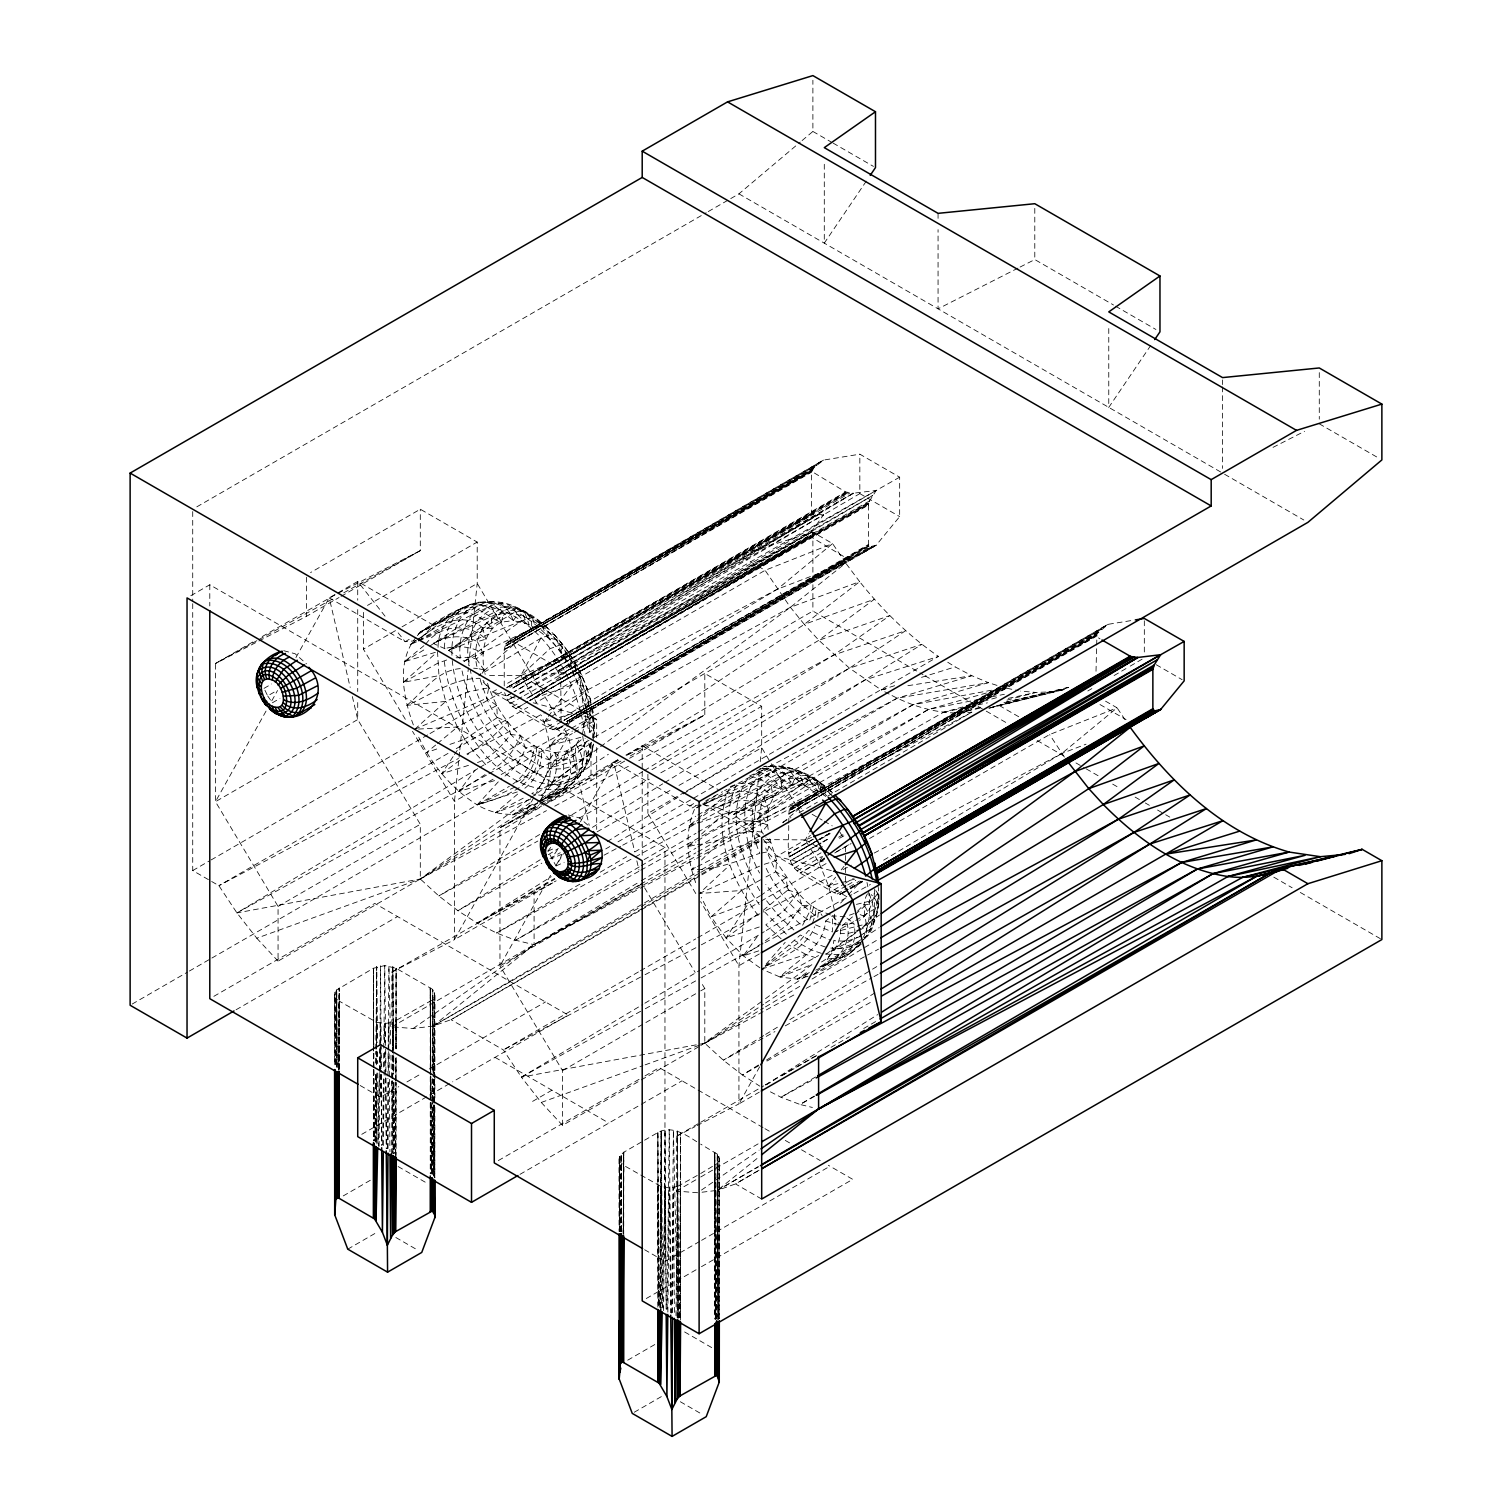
<?xml version="1.0" encoding="UTF-8"?>
<svg xmlns="http://www.w3.org/2000/svg" width="1512" height="1512" viewBox="0 0 1512 1512"><rect width="100%" height="100%" fill="white"/><g stroke="black" fill="none" stroke-linecap="round" stroke-linejoin="round"><path stroke-width="0.75" stroke-dasharray="5 3.75" d="M539.671 807.521L420.298 879.001L278.057 961.122L278.057 906.406L215.479 801.681L215.479 663.503L254.073 641.239M639.236 911.018L451.03 1019.674L432.98 1026.1L413.135 1028.5L391.854 1026.837L391.854 972.103L554.961 879.171M392.629 1153.24L392.723 1080.778M392.723 1078.434L392.742 1055.055M392.742 1052.711L392.799 1022.32L430.258 1001.133C436.193 998.714 436.193 990.436 430.258 987.997L396.125 968.285L384.747 965.563L373.37 968.285L336.666 989.925L334.511 994.575L334.587 1064.864M432.659 1174.522L432.753 1102.947M432.753 1100.604L432.734 1078.717M432.772 1069.948L432.81 989.925L433.169 1076.884M434.87 1107.37L434.794 1177.867L434.587 1105.045M434.87 1097.977L434.889 1081.515M434.889 1079.171L434.983 994.575M698.695 1046.776L562.54 1125.363L562.54 1070.647L499.962 965.941L499.962 827.744L538.555 805.48M697.618 1192.741L676.337 1191.078L676.337 1136.344L698.695 1123.435M677.111 1317.481L677.282 1186.58L698.676 1174.673M717.16 1320.071L717.312 1154.166L700.699 1144.13M719.315 1318.615L719.466 1158.816L717.312 1154.166L716.461 1318.766M334.946 1064.826L335.059 992.174L335.173 1064.883M339.009 1069.929L339.217 987.997L338.669 1070.326M395.728 1154.261L395.936 1084.047M395.974 1074.692L396.012 1058.305M396.125 1020.846L396.05 1048.931L396.125 968.285L396.125 1049.196M434.152 1176.298L434.265 1105.518M434.265 1103.155L434.303 1079.549M434.303 1077.206L434.435 996.975L434.549 1076.865M619.429 1231.411L619.542 1156.415L623.719 1152.257L657.852 1132.545C672.065 1124.682 687.091 1135.531 698.676 1142.977M623.549 1233.357L623.719 1165.393L619.542 1161.216L619.542 1156.415L619.655 1231.486M623.492 1231.826L623.719 1152.257L623.19 1232.223M680.23 1316.177L680.608 1185.106M718.673 1319.296L719.466 1158.816M336.401 1065.185L336.666 999.224L334.511 994.575M338.915 1069.06L339.217 1001.133L336.666 999.224L337.006 1066.981M376.299 1142.675L376.526 1074.238M376.564 1064.807L376.394 1050.405M393.025 1045.888L392.799 1022.32L384.747 1023.567L376.696 1022.32L376.601 1048.288L376.696 1022.32L339.217 1001.133L338.688 1069.06M395.501 1155.754L395.747 1083.102M395.747 1080.759L395.823 1057.323M395.86 1047.967L396.125 968.285M432.243 1173.425L432.47 1102.796M432.489 1100.452L432.545 1079.266M432.583 1069.834L432.829 999.224L433.282 1077.13M433.698 1175.561L433.982 1105.026M433.982 1102.683L434.076 1079.171M434.095 1076.809L434.435 992.174M620.884 1231.789L621.148 1163.465L621.489 1231.241M623.398 1233.301L623.719 1165.393L661.179 1186.58L669.23 1187.827L677.282 1186.58L678.642 1318.502M660.782 1306.916L661.179 1186.58L659.893 1308.277M679.984 1317.651L680.608 1132.545L680.608 1320.259M716.782 1318.842L717.312 1163.465L718.918 1161.216L719.145 1318.634M718.276 1318.653L718.918 1156.415M729.238 788.697C709.978 832.394 732.488 882.762 759.931 917.746M832.11 795.822C798.638 760.649 749.328 781.042 761.859 832.11L766.055 837.289M868.531 890.908C870.61 906.349 870.496 922.981 863.428 937.213M878 886.013C885.408 930.05 851.086 958.684 814.269 974.068M336.231 1064.958L336.666 989.925L337.1 1067.718M338.82 1070.118L339.217 987.997L339.217 1070.685M375.732 1140.804L376.11 1072.632M376.167 1063.219L376.223 1051.464M376.242 1049.101L376.696 966.811L377.452 1042.335M395.388 1154.582L395.785 1081.855M395.407 1080.721L395.558 1057.304M431.865 1173.35L432.262 1102.758M432.262 1100.396L432.375 1079.001M432.432 1069.816L432.81 989.925M620.695 1231.543L621.148 1154.166L621.583 1231.959M623.322 1232.015L623.719 1152.257L623.719 1234.926M660.215 1307.408L661.179 1131.071L662.955 1308.05M679.436 1317.595L680.608 1132.545M375.845 1142.127L376.337 1074.011M379.134 1146.398L379.72 1073.728M379.739 1071.384L380.57 965.885L381.326 1071.951M388.036 1148.383L388.508 1079.927M388.584 1070.477L388.716 1051.596M388.735 1049.233L388.905 1023.265L389.075 1044.282M623.171 1233.301L623.719 1165.393M660.328 1308.731L661.179 1186.58M663.617 1310.639L665.072 1130.126L666.319 1309.26M672.519 1312.643L673.388 1187.506L674.428 1316.045M387.299 1148.704L387.922 1078.396M387.941 1076.053L388.149 1052.598M388.168 1050.254L388.905 965.885L390.72 1045.737M671.782 1312.945L673.388 1130.126L677.678 1317.992M374.919 1140.634L375.619 1072.518M375.713 1063.125L375.826 1051.369M375.864 1049.026L376.696 966.811L376.79 1042.392M375.43 1141.673L376.148 1073.822M376.431 1048.062L376.696 1022.32M383.386 1145.51L384.142 1077.508M384.161 1075.164L384.426 1051.709M384.539 1042.335L384.747 1023.567L384.974 1042.429M391.476 1153.769L392.213 1081.004M392.232 1078.661L392.459 1055.187M392.477 1052.843L392.799 1022.32L392.969 1052.768M659.402 1304.875L661.179 1131.071L661.405 1308.182M667.85 1312.114L669.23 1187.827L670.704 1312.775M675.996 1315.667L677.282 1186.58L678 1317.708M821.507 961.972C833.981 955.13 841.485 941.182 840.483 926.988M382.63 1144.962L383.443 1076.506M383.557 1067.056L383.746 1050.538M383.764 1048.175L384.747 965.563L385.976 1075.901M667.132 1309.203L669.23 1129.823L671.271 1312.907M377.811 1143.034L379.436 1072.575M379.493 1070.231L380.57 1023.246L381.005 1072.575M662.313 1307.275L665.072 1187.506L666.149 1309.638M487.525 683.292C495.955 710.054 513.815 735.097 539.028 748.308C540.559 785.011 507.314 796.125 477.206 804.856C450.841 788.319 430.542 763.277 417.747 735.078M417.293 635.72L420.109 632.186L456.983 610.451L470.667 604.252L478.775 602.23L485.465 601.984L492.08 603.912L513.362 620.563L526.724 623.832L534.095 627.48L547.873 637.61L560.65 651.37L571.442 667.718L579.89 675.769L589.189 705.65L590.266 715.176L589.283 732.47C584.369 714.023 580.929 694.745 579.89 675.769C567.208 649.385 546.796 622.963 517.501 614.571C486.127 604.932 469.703 643.016 477.471 668.455L484.01 669.91L485.182 674.371M413.343 724.909C403.345 697.599 396.05 662.029 415.876 637.478M695.671 882.63C687.11 859.137 684.293 832.167 694.707 808.807M536.571 747.098C536.476 761.594 529.502 776.242 517.822 784.955M768.172 829.464C766.074 814.949 769.041 798.26 781.231 788.829C796.011 780.702 813.361 787.223 825.968 796.597L824.55 786.297C808.429 771.517 785.541 764.014 763.787 766.414L779.02 765.998L793.819 769.4L798.695 773.293L804.8 785.938L810.054 781.496C806.898 771.328 794.367 767.794 785.786 773.577L717.822 807.692L703.061 804.724L689.642 805.953L613.721 762.124L546.683 800.793M812.53 923.057L815.062 915.573L794.688 898.222L775.845 871.781L776.582 860.422L769.551 838.139M759.761 890.662C740.294 857.89 723.624 810.432 749.366 776.639C761.708 776.525 769.287 787.922 781.231 788.829L781.855 779.323L776.128 773.709L769.551 769.854L762.558 768.02L770.44 766.168C780.57 767.775 788.206 775.826 792.042 784.955L795.123 777.697L790.663 771.933L785.182 767.945C730.598 767.567 741.428 841.522 759.591 873.048M899.659 477.187L876.204 490.455L869.608 500.85L868.379 505.102L868.379 544.528L870.005 546.72L876.204 545.208L899.659 516.613L899.659 477.187L859.837 454.186L823.567 460.083L814.817 465.072L810.224 470.497L507.56 642.279L505.745 643.961L504.233 649.65L504.233 689.075M539.765 804.044C552.749 794.764 574.333 790.36 576.904 771.706C577.905 762.539 573.691 753.883 576.11 744.679L580.324 737.572M541.183 803.023C560.215 791.003 597.316 775.165 584.161 746.418L576.11 744.679L566.679 751.029L554.847 752.636L549.139 759.534C548.932 772.708 543.262 786.41 531.827 793.649C562.937 802.834 590.115 772.859 593.384 743.98C590.795 773.747 563.088 787.96 539.614 801.322C556.851 775.939 551.88 742.468 541.485 715.403M459.591 752.239L454.45 801.473L454.45 939.651L391.854 972.103M459.818 749.895L468.399 667.85M468.644 665.507L477.206 583.462L477.206 542.071L420.298 509.223L310.565 572.575M759.251 771.139L738.933 965.714L738.933 1103.911L697.202 1125.533M760.215 761.764L761.689 747.703L761.689 706.312L704.8 673.464L704.8 714.855L629.616 758.268M817.803 917.236L818.578 909.978C794.102 897.618 785.919 869.305 766.981 851.974L765.752 847.967M507.56 642.279L823.567 460.083L814.004 467.662L811.471 472.254L811.547 512.322L813.38 514.137L823.567 514.817L859.837 493.611L859.837 454.186M1130.73 620.657L1108.069 624.324L1096.956 633.83L1095.954 673.615M788.716 823.171L789.113 810.715L792.042 806.52L1108.069 624.324L1099.3 629.332L1094.707 634.738L792.042 806.52M438.064 647.363C438.102 621.186 460.688 602.57 485.465 601.984M565.715 789.037L539.614 801.322L572.008 783.632L577.206 776.658L583.821 758.589L585.125 738.499M569.287 656.586L560.65 651.37L555.925 636.401L545.548 626.062L536.93 626.327L531.241 628.973L478.926 675.335L540.729 638.347L550.897 634.303L554.186 634.586L563.485 645.284L570.459 654.98L569.287 656.586C571.782 671.8 578.227 687.639 589.963 697.958L593.479 719.183L593.498 739.273L590.266 743.923L586.316 764.127L581.156 768.247L547.514 786.542L577.206 776.658M592.383 738.158L593.517 729.049L585.201 719.882L590.266 715.176L584.199 703.288L587.072 695.803M592.723 745.454L592.213 749.593L588.962 754.564L547.514 786.542M874.768 888.943C873.936 900.831 869.721 913.475 859.459 920.449M875.826 890.587L877.962 893.875C878.113 914.193 862.615 936.136 840.407 933.282M815.062 915.573L816.121 908.485M556.019 639.652L547.873 637.61L547.892 628.482C539.198 619.939 529.011 612.7 517.747 607.956C483.367 590.323 448.1 613.513 420.109 632.186L472.481 604.63C537.365 606.161 578.68 678.037 585.106 736.174M561.122 721.923L560.744 678.869L868.738 503.042L868.379 505.102L529.899 700.528L810.356 536.514L810.848 532.621L823.567 514.817L513.948 691.834L818.011 515.006L512.814 688.054L813.38 514.137M586.448 741.56C557.455 791.872 499.036 731.128 486.751 698.317L488.697 687.752L479.587 678.302C452.863 678.397 430.429 695.18 406.879 705.348L445.756 701.398L467.775 691.948L488.697 687.752M815.667 972.462L824.116 965.563L832.016 950.783L833.944 940.237M845.132 916.745L832.375 915.762L825.571 921.091C823.719 947.816 796.673 960.29 780.06 977.036L761.689 969.116C780.324 956.983 806.028 949.593 814.628 926.761M813.664 906.86L809.525 921.073C790.058 907.238 775.165 887.62 765.091 866.092M482.233 673.275L484.01 669.91C481.364 652.655 483.519 630.296 501.53 622.169L513.362 620.563L517.501 614.571L513.702 608.92L508.788 605.008C499.603 604.233 490.172 598.657 481.383 604.365L433.585 625.288L417.331 634.681M582.441 734.038L585.201 719.882M456.151 657.777L468.625 657.55L476.375 658.93L482.99 653.316C471.442 646.38 457.04 645.095 444.188 648.761C445.152 633.471 450.368 617.142 463.428 607.975C478.68 604.138 488.3 618.502 501.53 622.169L503.326 613.626M593.857 737.572L594.556 723.605L589.963 697.958M811.774 470.856L811.471 472.254L504.233 649.65L811.774 470.856L504.611 646.475L816.839 465.016L505.745 643.961L823.567 460.083M878.68 900.774L874.711 908.844L855.565 920.6M1096.276 635.097L1095.954 636.514L788.716 813.891L1096.276 635.097L789.113 810.715L1101.322 629.257L790.247 808.202L1108.069 624.324M487.582 601.965C547.004 612.492 584.048 676.355 590.228 732.394L593.46 728.104L594.556 723.605L593.479 719.183L590.266 715.176M591.268 742.241C586.826 768.682 554.337 775.826 534.057 762.294C500.491 743.186 477.962 707.522 470.289 670.137M763.258 910.3L787.809 890.077L786.013 877.678L775.845 871.781L766.981 851.974L770.251 842.467L767.453 839.009M537.743 801.53C548.762 796.767 560.12 789.604 562.785 776.998C565.053 768.247 561.519 759.137 566.679 751.029L575.297 755.981M877.962 893.875C880.532 909.373 873.085 925.552 865.034 938.196C870.61 922.925 857.739 906.557 868.682 892.023C874.238 907.408 878.623 923.416 866.603 937.157M477.471 762.558C491.324 757.663 501.814 745.832 510.64 734.454L520.317 735.588C515.46 749.574 505.197 761.386 492.969 769.476M520.317 735.588L525.571 747.892C521.035 760.347 512.587 771.498 501.304 778.567M696.805 807.88C717.085 798.317 742.316 782.536 764.07 797.996L773.18 797.278C764.278 787.185 750.273 781.25 736.835 784.029C716.669 825.231 737.062 873.898 761.916 908.41M540.729 638.347L520.808 675.656L504.554 685.03M266.036 711.094L215.479 801.681L357.72 719.561L357.72 700.831M271.782 700.812L277.528 690.511M295.917 657.569L329.238 597.864L357.72 581.477L433.585 625.288L464.297 606.671M533.774 797.618L454.45 939.651L556.038 880.986M534.927 795.558L568.266 735.871L562.275 725.855M550.519 875.353L499.962 965.941L642.203 883.802M556.265 865.053L562.01 854.752M580.4 821.829L613.721 762.124L617.784 759.78M763.428 839.576L776.847 856.302L805.31 839.897L808.712 833.773M759.629 1066.848L738.933 1103.911L759.251 1092.174M554.186 634.586C568.436 650.443 580.495 668.512 587.091 688.943L582.12 694.707L551.464 716.612M787.809 890.077L797.845 892.949L801.984 905.518L787.563 924.758L762.142 943.11M797.845 892.949L784.671 910.016L765.866 924.796L783.537 941.012M550.708 847.419L547.949 851.029L556.019 865.96L563.522 853.562M560.65 651.37L563.485 645.284L562.313 644.131L549.688 648.837L520.808 675.656L488.244 675.392M759.856 967.774L743.318 955.83L726.081 938.007L748.78 902.74L760.366 895.652M863.522 939.481L849.782 953.562L815.743 970.175M834.359 909.789L828.67 886.145L818.786 862.35L822.585 856.491M468.493 765.355L441.599 773.766L453.184 756.491M454.469 754.564L464.77 739.198L497.372 717.52L496.749 705.499L486.751 698.317L479.587 678.302M557.474 849.687L551.389 858.778L561.5 854.431M866.3 181.138L824.286 243.13L824.286 161.614M1150.783 345.379L1108.768 407.389L1108.768 325.874M758.74 950.859L743.318 955.83L759.232 933.925M550.67 719.995L544.188 721.904L546.928 718.219M548.308 716.386L571.668 685.144L582.328 677.168L579.89 675.769M877.981 893.044L874.768 897.353L840.634 927.196M494.594 780.608L458.816 791.57L475.146 770.099M854.771 879.058L828.67 886.145L835.626 877.149M841.201 869.948L843.98 866.357M697.826 823.038C718.087 817.312 739.444 804.252 760.857 813.664L767.491 825.136L761.859 832.11C738.952 828.368 719.107 843.28 696.748 844.698M497.372 717.52L507.56 721.848L492.553 736.76L467.454 754.734M766.093 964.089L785.182 942.354M580.702 737.346L549.877 745.548L565.412 728.312M566.981 726.592C572.916 716.083 585.465 711.169 590.776 700.755L586.543 686.958L579.493 685.465M498.28 781.855L477.206 804.856C495.615 815.781 519.92 818.918 537.781 805.197M840.615 903.061L846.871 896.314M848.44 894.631L860.952 881.156M857.55 911.169L863.995 904.422L871.555 904.611M793.819 769.4L788.13 767.529L782.025 767.831L703.061 804.724L706.066 801.681M503.08 603.156L496.957 603.42L490.852 605.84L418.578 640.483L433.585 625.288M765.072 966.092L800.396 934.983L816.839 944.112L826.289 947.306M797.58 770.723C809.941 777.584 822.868 783.197 832.885 793.176C779.833 741.693 733.414 792.534 759.818 853.335C737.194 860.725 716.064 870.61 691.362 869.589L694.726 866.376M701.473 859.969L723.341 839.122M760.612 879.833L741.466 890.511L699.281 893.497L729.975 864.845M406.879 705.348C423.7 691.324 437.554 669.514 461.595 668.531C469.457 709.6 493.857 749.007 530.674 769.948C551.086 783.027 583.443 778.623 590.965 752.787L590.134 746.323L587.223 739.935M567.775 722.906L555.433 730.012L557.796 729.275L567.756 722.868L555.433 730.012L549.744 728.482L512.663 706.633L507.56 700.283L504.611 692.685M788.716 825.495C789.188 841.05 783.915 863.012 800.094 873.029L834.227 892.741L839.916 894.253L844.093 891.853M583.821 758.589L551.011 767.548L583.405 737.743M694.518 845.17L687.884 846.569L694.707 840.294M701.549 834.038L722.056 815.233M437.516 651.672L438.971 675.637L403.383 682.309L435.815 653.203M496.749 705.499L457.399 727.026L414.779 729.256L445.756 701.398L438.971 675.637M765.752 839.595L805.31 839.897L810.489 835.285M782.819 822.774L816.329 793.762L819.466 796.9M741.466 890.511L711.094 916.782L726.081 938.007L759.251 926.988M530.41 799.338L495.577 812.794L518.465 793.403M730.75 198.582L738.933 193.857L800.264 142.109M802.078 140.578L812.889 131.45L812.889 80.249M863.9 933.792L871.592 925.098L871.025 918.086L863.995 904.422M861.405 943.96L855.093 949.234L812.284 975.221M695.615 823.738L689.018 825.873L696.106 819.976M697.864 818.502L726.214 794.934M435.664 745.038L426.611 752.541L439.33 748.1M437.478 743.545L457.399 727.026L445.756 701.398M571.442 667.718L576.696 665.28L565.28 672.462L534.284 698.109L536.098 702.437M435.324 652.333L404.517 661.613L423.908 645.7M425.666 644.263C439.69 624.475 468.909 622.264 485.768 639.179L477.376 641.636C461.746 633.471 442.336 635.909 428.746 647.004M537.932 802.702L527.801 810.961L539.274 804.157M859.648 945.397L824.116 965.563L859.44 942.637M698.79 873.501L432.98 1026.1L534.095 944.698L639.255 881.968M702.04 1192.212L717.463 1190.341L759.761 1156.302M811.566 837.459L805.31 839.897L818.786 862.35L824.323 857.965M541.296 795.123C555.055 786.316 559.27 767.699 554.847 752.636L539.028 748.308M859.156 930.277C872.67 924.399 885.541 906.803 871.177 894.613M785.786 773.577L733.244 814.722L717.822 807.692L775.921 770.232L795.822 778.585L816.329 793.762M810.054 781.496L818.578 791.721C820.298 779.02 805.972 770.761 795.822 778.585L733.244 814.722L748.667 825.495L802.948 783.084L808.75 780.532L814.023 779.852L818.389 781.08L821.564 784.161L823.511 794.839M786.013 877.678L762.105 894.556M616.216 749.083L804.289 624.361L859.667 581.666C882.384 609.997 908.504 635.777 938.479 656.416L693.479 798.26M726.081 938.007L760.12 912.265M808.013 976.336L797.297 979.114L780.06 977.036L818.578 955.546M590.266 743.923L551.011 767.548M859.307 942.033L832.016 950.783L857.342 931.657M524.872 788.243C536.59 779.341 542.562 763.881 541.466 749.366L549.139 759.534M626.648 755.414L818.842 640.294L874.408 599.206L804.289 624.361L790.398 607.295L765.11 570.326L738.933 555.206L509.809 687.487M441.599 773.766L460.064 760.158M192.723 603.685L192.723 870.553L218.9 885.673L236.93 912.908L256.775 938.215L420.298 879.001L528.482 799.583M530.391 798.185L598.714 748.024M600.604 746.644L790.398 607.295L845.699 563.069L832.583 543.583L812.889 532.205L738.933 555.206M700.736 1045.605L763.636 1000.056M765.526 998.676L814.873 962.445M826.251 954.072L860.422 928.992M862.312 927.612L879.398 915.062M512.814 784.085C525.288 775.562 533.339 760.801 534.095 745.737L525.571 747.892M544.188 721.904L549.65 717.935M547.892 628.482C534.738 621.148 520.846 601.53 504.233 610.621L448.762 650.462L433.32 643.432L490.852 605.84M765.507 966.376L798.204 942.978L808.674 930.447L830.031 940.01M416.48 641.882L410.224 644.547L415.989 640.464M417.917 639.085C434.965 629.994 450.292 606.841 472.235 614.137C480.154 616.802 487.015 621.904 492.099 628.538L482.479 627.688C461.784 610.054 435.55 625.477 418.049 639.727M807.54 974.144L797.297 979.114L808.466 971.214M531.638 626.119C532.734 613.286 518.332 604.498 507.786 612.379L448.762 650.462L464.184 661.254L521.394 620.922L532.356 617.595L536.571 618.729L539.557 621.678L547.873 637.61M828.67 886.145L836.004 881.023M537.667 802.834L512.814 814.873L531.808 801.719M413.135 1028.5L534.095 944.698L638.499 885.427M701.473 1190.076L759.062 1150.178M760.139 836.438L748.667 825.495L806.482 785.616L817.425 782.29L829.88 793.101M743.318 955.83L760.271 944.395M477.773 768.644L236.93 912.908L420.298 879.001L533.925 803.647M541.768 798.468L608.372 754.28M645.133 1064.864L704.8 1043.261L763.56 1004.27M765.526 1002.985L806.671 975.694M820.373 966.603L879.152 927.631M458.816 791.57L485.673 774.22M549.877 745.548L572.424 731.071M574.314 729.88L588.829 720.184L592.099 716.291L593.271 712.379L592.288 708.75L584.199 703.288M352.353 696.597L357.72 719.561L420.298 824.286L420.298 879.001L438.858 895.954L457.909 910.715L477.206 923.114L551.218 876.714M607.219 841.617L681.232 795.217M683.216 793.951L921.923 644.301L849.46 668.153L657.569 774.616M765.696 1084.86L877.697 1014.628M696.673 807.578L718.408 794.008M540.238 859.723L457.909 910.715L541.825 863.144M548.27 854.734L558.306 848.515M592.439 827.366L662.71 783.84M664.732 782.592L849.46 668.153L905.65 630.655L833.944 654.923L637.459 761.368M689.018 825.873L694.745 822.32M696.673 821.129C715.724 804.214 746.077 791.022 768.493 809.695L760.857 813.664M758.457 1065.015L742.392 1074.975L723.341 1060.196L704.8 1043.261L704.8 988.527L701.171 982.479M766.49 1060.044L874.919 992.874M410.224 644.547L416.102 640.937M539.652 834.473L438.858 895.954L537.894 841.012M571.895 814.798L642.449 771.744M644.471 770.515L833.944 654.923L889.774 615.592L818.842 640.294L804.289 624.361M763.654 1035.607L723.341 1060.196L774.938 1031.581M765.677 1034.378L777.773 1026.988M789.869 1019.617L870.496 970.421M872.518 969.192L878.567 965.506M404.517 661.613L426.743 648.213M869.608 500.85L560.744 678.869L872.594 495.577L559.61 675.051L876.204 490.455L853.297 493.233L557.796 671.29L560.744 678.869L869.041 502.154L868.379 505.102L868.549 503.723L529.861 700.491L868.417 504.403M479.795 767.434L554.677 722.585M556.699 721.375L777.3 589.226L832.583 543.583L765.11 570.326L535.985 702.607M547.76 802.664L618.559 760.252M642.619 908.277L451.03 1019.674L503.383 1049.914L521.413 1077.149L642.846 1004.422M644.868 1003.212L699.527 970.477M701.549 969.268L764.278 931.675M766.3 930.466L843.205 884.407M845.246 883.197L853.335 878.34M883.688 860.158L1061.783 753.486L1117.066 707.824L1124.928 719.523M562.54 1125.363L541.258 1102.456L521.413 1077.149L704.8 1043.261L763.465 1008.107M765.488 1006.897L801.889 985.087M812.02 979.039L878.774 939.047M641.277 880.759L695.86 848.194M697.882 846.985L928.406 709.468L1004.629 687.809L1018.237 690.606M639.217 866.943L515.554 940.218L496.503 932.998L477.206 923.114L554.734 878.359M641.239 865.752L695.974 833.301M697.996 832.11L912.889 704.781L988.357 682.649L1004.629 687.809L912.889 704.781L697.448 822.868M814.231 1096.068L800.037 1104.478L780.986 1097.239L767.472 1090.341M509.922 641.56L515.611 643.072L549.744 662.785L555.433 667.832L853.297 493.233L845.605 491.967L810.224 470.497M511.604 697.901L507.56 700.283L517.879 694.575M519.712 693.157L823.567 514.817M579.871 884.142L496.503 932.998L633.226 858.06M600.207 872.216L626.648 856.737M634.775 851.955L695.785 816.215M697.826 815.025L897.107 698.223L971.819 675.675L988.357 682.649L897.107 698.223L724.569 790.644M822.433 846.701L792.042 864.524L818.88 849.706M838.65 837.194L844.717 833.622M1087.808 690.965L1091.853 688.584M850.046 888.338L862.199 881.212M815.554 1076.979L780.986 1097.239L814.136 1079.077M853.297 493.233L552.693 664.94L847.873 492.761L506.274 687.903L845.605 491.967M512.663 706.633L518.786 703.137M519.939 693.441L810.848 532.621L526.856 698.336L810.243 535.172M561.122 682.498L868.738 503.042M552.693 729.748L558.778 726.214M868.568 545.643L563.995 720.317L868.379 544.528L868.568 545.643L566.849 721.526L871.838 546.683L569.797 721.697M829.823 833.169L789.113 856.945L817.784 840.672M1114.098 675.543L1128.217 667.283M1130.22 666.112L1142.316 659.043M797.145 870.874L821.488 856.68M824.55 858.854L800.094 873.029L824.588 858.892M836.684 851.634L850.972 843.45M837.175 893.989L847.325 888.111M849.309 886.958L859.515 881.061M848.062 558.174L566.943 721.451L849.196 558.098L862.558 553.127L876.204 545.208L569.665 721.81L849.196 558.098L845.605 557.663L810.356 536.514L526.932 698.468M432.98 1026.1L642.468 904.063M644.509 902.872L699.413 870.893M701.455 869.702L760.442 835.342M782.8 822.301L790.946 817.576M799.073 812.832L817.387 802.173M827.555 796.238L971.951 712.114C944.036 715.781 915.781 707.975 891.135 695.104M644.66 907.087L699.697 875.089M701.719 873.898L758.797 840.729M820.846 842.978L790.247 860.763L820.997 843.186M822.887 841.787L829.011 838.215M761.689 1199.054L735.493 1183.934L759.969 1169.702L735.493 1183.934L717.463 1190.341L758.155 1166.659M504.233 649.65L811.566 471.536M552.693 664.94L849.782 493.063M869.022 546.248L566.868 721.545L870.005 546.72M788.716 813.891L1096.049 635.777M196.806 506.86L706.198 212.757M708.24 211.567L728.708 199.773M190.814 595.709L209.79 584.766L664.959 847.57L664.959 1261.481L644.641 1249.744M262.2 636.552L335.456 594.651M258.93 640.975L306.501 616.31L339.028 597.523M341.05 596.352L420.298 550.614L420.298 509.223M367.473 605.424L477.206 542.071M264.033 688.357L271.631 683.991M264.94 690.247L267.662 695.898L277.15 690.417M405.329 719.296L363.409 649.158L399.981 628.028M402.022 626.856L477.206 583.462L556.284 715.819M272.368 702.797L279.966 698.412M409.204 639.368L405.14 641.712L329.238 597.864L350.198 687.412M814.004 467.662L504.611 646.475L812.473 469.589M496.427 689.718L492.364 692.061L482.971 680.343M192.723 870.553L209.072 861.103M211.132 859.931L427.972 734.737M430.013 733.547L501.625 692.212M448.024 753.392L218.9 885.673L458.514 758.457M456.208 748.667L527.801 707.332M549.744 728.482L561.973 721.489M557.796 729.275L568.021 723.379M570.043 722.207L876.204 545.208M493.063 779.209L454.45 801.473L412.511 731.317M501.19 774.522L572.33 733.528M574.352 732.356L596.692 719.447L520.808 675.656L569.816 654.545L582.328 677.168L587.091 688.943M278.057 906.406L420.298 824.286M132.168 1004.062L187.375 972.197M189.416 971.025L209.847 959.213M211.888 958.041L509.336 786.316M516.48 782.177L592.118 738.517M594.159 737.346L812.889 611.056L923.019 674.635M213.853 996.332L374.787 903.42L568.247 1015.1L452.636 1081.836M543.413 805.216L591.003 780.551L627.574 759.44M236.08 1009.77L397.543 916.555M651.955 769.665L761.689 706.312M695.803 893.573L647.892 813.399L684.463 792.288M686.505 791.116L761.689 747.703L770.08 761.746M605.745 848.912L609.827 846.55M617.973 841.844L691.438 799.432M689.642 805.953L693.706 803.609M644.093 859.61L664.959 847.57M687.884 846.569L695.917 841.919M697.92 840.766C717.482 826.762 743.564 813.834 767.491 825.136M391.854 1026.837L534.095 944.698L695.407 856.605M1098.487 631.922L789.113 810.715L1096.956 633.83M641.277 909.846L759.931 841.333M360.158 1085.503L380.476 1097.221L398.809 1086.637M406.955 1081.93L421.224 1073.709M429.37 1069.003L545.473 1001.965M834.775 852.995L851.105 843.583M638.404 971.951L503.383 1049.914L642.978 975.807M640.445 970.78L695.69 938.895M697.731 937.705L759.1 902.286M761.141 901.095L826.61 863.295M869.57 838.498L1049.611 734.567L1117.066 707.824L1105.253 701.001M361.765 1134.321L450.614 1083.008M834.227 892.741L846.455 885.73M847.646 884.992L855.792 880.305M842.278 893.535L848.421 889.982M850.443 888.81L862.728 881.704M759.251 953.996L738.933 965.714L700.604 901.587M343.243 1195.916L371.347 1179.681M562.54 1070.647L698.695 992.042M700.736 990.87L704.8 988.527M532.602 1101.379L551.937 1090.209M498.336 1160.573L642.978 1077.073M645.019 1075.901L659.27 1067.661L763.314 1127.725M347.76 1249.158L377.887 1231.77M519.977 1174.351L639.33 1105.442M641.371 1104.27L682.025 1080.796M700.736 1122.263L763.73 1085.899M765.752 1084.728L818.597 1054.223M765.771 1085.011L773.936 1080.305M782.101 1075.599L816.782 1055.565M831.052 1047.325L849.423 1036.722M863.711 1028.481L875.939 1021.413M700.699 1173.501L717.312 1163.465L718.238 1319.277M676.337 1191.078L698.695 1178.169M700.736 1176.997L759.667 1142.977M664.959 1261.481L699.602 1241.484M701.625 1240.312L829.975 1166.206M646.285 1298.524L699.432 1267.85M701.473 1266.678L852.73 1179.341L828.349 1165.279M627.726 1360.176L655.849 1343.941M634.265 1412.246L664.373 1394.858M418.578 640.483L481.383 604.365M846.172 492.25L506.255 687.903L846.739 492.458M564.07 720.26L868.417 545.17M625.93 755.093L642.203 745.718L718.087 789.529M700.831 872.329L760.139 838.291M717.463 1190.341L758.362 1166.867M810.319 471.007L512.663 641.825L810.564 471.498M794.405 805.802L797.145 806.066L1095.047 635.739L1099.98 638.82M823.057 842.014L829.2 838.498M876.204 490.455L557.796 671.29L555.433 667.832M509.922 703.741L522.207 696.748M524.248 695.577L810.848 532.621M703.061 804.724L772.632 766.244C793.668 768.55 812.152 780.986 826.686 795.766M640.54 884.274L695.822 852.881M697.864 851.728L943.507 712.265L1000.131 696.692M794.405 867.982L821.016 852.844M550.028 858.514L560.253 852.711M597.108 831.827L670.78 790.058M678.982 785.408L865.242 679.833L938.479 656.416M819.825 839.519L830.069 833.717M758.778 1065.695L742.392 1074.975L759.761 1086.126M766.962 1061.046L873.407 1000.717M638.782 871.347L515.554 940.218L534.095 944.698L638.347 889.321M640.842 870.194L928.406 709.468L1004.384 694.292M814.42 1096.427L800.037 1104.478L812.398 1107.464M853.562 921.715L835.512 931.789L855.112 926.78M403.383 682.309L437.573 663.314L450.047 658.76M579.172 818.105L649.309 779.19M785.238 1025.854L871.914 977.773M873.974 976.639L878.094 974.333M236.93 912.908L486.826 774.938M488.886 773.785L569.419 729.313M571.498 728.179L790.398 607.295L859.667 581.666L845.699 563.069L777.3 589.226L543.942 713.116M839.5 838.291L845.699 834.87M521.413 1077.149L643.261 1009.865M645.322 1008.731L699.016 979.077M701.095 977.943L763.05 943.734M765.11 942.6L851.842 894.707M853.902 893.554L870.439 884.444M256.851 640.691L215.479 663.503L256.851 642.052M258.93 639.557L335.475 597.353M343.753 592.798L420.298 550.614L337.516 593.573M545.473 802.664L499.962 827.744L541.334 806.293M547.552 801.511L622.037 760.46M630.315 755.905L704.8 714.855L626.138 755.679M635.305 856.926L695.369 824.002M697.486 855.471L958.06 713.154L980.305 707.238M420.298 879.001L546.456 810.659M554.734 806.179L629.2 765.847M704.8 1043.261L795.784 993.951M806.142 988.357L878.529 949.139M797.297 979.114L809.582 972.462M819.825 966.924C839.519 961.462 853.354 940.71 846.266 920.751M512.814 814.873L535.664 802.645M477.206 923.114L556.189 880.816M604.006 855.206L620.638 846.304M622.717 845.189L695.463 806.217M705.858 800.661L722.49 791.74M420.109 632.186L450.67 615.856M765.998 876.941L775.845 871.781M466.849 754.034L541.863 714.231M640.445 888.224L694.651 859.421M696.73 858.306L971.951 712.114M645.076 974.692L699.243 945.945M701.322 944.83L763.843 911.641M765.923 910.545L832.602 875.146M843.016 869.608L851.35 865.185M874.257 853.033L1061.783 753.486L1086.051 744.188M832.016 950.783L857.569 937.213M859.534 936.174L870.61 928.916L874.711 908.844L874.106 891.267M495.577 812.794L523.776 797.901M617.86 759.969L613.721 762.124L634.681 851.672M676.337 1136.344L695.123 1126.61M1017.973 268.134L938.064 308.826L938.064 229.654M1020.071 267.057L1034.794 259.554L1113.531 305.008M1273.028 447.363L1304.572 431.298M691.362 869.589L695.444 867.51M697.486 866.47C717.557 856.85 737.1 842.864 760.196 842.146M760.782 768.909L755.49 771.536C766.282 772.783 775.543 779.776 781.231 788.829M858.929 943.299L843.961 948.667L830.844 948.081M861.008 936.212L846.814 941.296L834.359 940.729M539.746 801.832L558.382 792.817M464.184 661.254L531.241 628.973M514.893 787.109L477.206 804.856L517.52 791.853M748.667 825.495L821.999 791.097L830.56 790.795L833.433 793.649M824.116 965.563L849.782 953.562M504.233 610.621L433.32 643.432L500.699 609.071L506.69 606.633L512.511 606.236C558.703 628.104 588.452 678.151 593.46 728.104M802.948 783.084L733.244 814.722L805.235 778.207L810.621 777.603L815.157 778.945L818.559 782.158L820.562 787.034L821.054 793.214M556.019 865.96L564.165 862.294M699.281 893.497L760.46 865.79M749.612 775.921L766.433 768.644L775.921 770.232M418.559 641.012L441.523 631.241M547.949 851.029L555.925 847.703M414.779 729.256L486.751 698.317M521.394 620.922L448.762 650.462L511.339 614.326C521.489 606.501 535.815 614.779 534.095 627.48L541.088 626.214M730.258 786.618L736.835 784.029M780.06 977.036L812.322 964.391M748.78 902.74L711.094 916.782L701.247 897.372M541.258 1102.456L642.921 1065.658M849.46 915.195L855.943 912.87M449.933 744.395L464.77 739.198L472.991 750.651L488.281 767.397M571.668 685.144L534.284 698.109L520.808 675.656L565.28 672.462M764.203 864.316L776.582 860.422M761.689 969.116L805.877 954.412L815.724 957.739M818.786 862.35L825.439 860.196M894.631 685.711L881.175 689.888L849.46 668.153L818.842 640.294M921.526 677.357L955.149 666.905L971.819 675.675L906.746 685.881M559.327 717.444L580.948 711.075M1006.973 700.132L1035.871 692.439L1050.613 691.891L1064.58 689.434L987.317 708.599L1068.663 687.45M996.673 705.764L1050.613 691.891L1003.212 702.778M857.304 926.232L868.19 923.454M992.288 707.143L1064.58 689.434M856.416 904.384L869.646 901.152M1003.949 702.721L1068.757 687.242M825.174 953.996L839.651 954.771L847.816 952.862C854.734 944.754 856.17 933.414 853.77 923.265L842.808 924.853M842.411 957.228L825.231 959.345M958.06 713.154L980.645 707.975M943.507 712.265L987.393 702.853M1008.164 698.393L1035.871 692.439L1020.505 691.078M761.613 852.995L766.981 851.974M885.824 689.17L881.175 689.888L889.132 694.065M416.329 640.691L405.14 641.712L396.522 630.769M801.984 905.518L811.207 905.102L809.582 911.793L802.229 926.005L784.671 910.016L765.79 884.388M759.723 768.776L766.433 768.644M473.634 668.209L477.471 668.455M763.919 841.957L770.251 842.467M283.746 650.708L295.123 653.751L306.501 663.844M568.247 814.949L579.625 817.992L589.623 826.648M838.669 924.588L825.571 921.091M515.044 698.015L492.364 692.061L568.266 735.871L589.189 825.401M533.188 702.778L596.692 719.447L596.692 738.177M831.279 870.591L776.847 856.302L846.758 896.654M821.413 953.354L811.66 950.065L794.688 940.653M860.158 914.609L864.373 916.348M830.39 914.93L818.578 909.978L822.074 915.535M797.145 806.066L804.119 809.638M815.535 924.871L832.375 931.94L832.375 915.762L840.502 924.909M805.877 954.412L788.716 944.905M781.855 779.323L792.042 784.955M812.889 131.45L831.071 141.939M833.093 143.092L873.463 166.414M1115.554 306.18L1155.943 329.503M1319.277 423.814L1377.829 457.607M738.933 193.857L1222.565 473.086M1224.588 474.258L1303.835 520.015M859.837 493.611L899.659 516.613M1156.283 664.751L1182.157 679.701M1099.98 704.535L1126.081 719.599M999.243 705.499L1019.39 717.123M925.06 675.807L984.199 709.96M986.24 711.131L1006.633 722.906M1037.232 740.559L1063.73 755.868M1075.977 762.936L1084.123 767.642M1086.164 768.833L1100.452 777.073M1112.681 784.123L1118.804 787.657M1135.115 797.089L1143.261 801.795M1145.302 802.966L1149.385 805.329M1157.549 810.035L1163.654 813.569M1165.695 814.741L1169.778 817.104M1273.784 877.149L1292.136 887.752M1300.301 892.458L1381.873 939.557M812.152 814.288L822.188 820.071M824.191 821.243L832.224 825.873M805.31 839.897L817.274 846.814M702.759 803.685L759.667 836.533M764.94 1128.67L771.441 1132.412M785.257 1140.407L791.362 1143.922M801.511 1149.782L820.222 1160.573M495.048 1057.361L608.845 1123.057M398.128 1166.546L426.252 1182.781M684.634 1331.959L712.738 1348.194M395.842 1237.496L417.747 1250.14M680.324 1401.737L702.23 1414.381M947.74 662.237L955.149 666.905M846.852 918.049L853.77 923.265M793.857 929.956L778.491 915.705L766.017 900.075M786.316 934.114L764.732 912.038M795.123 777.697L804.8 785.938M517.747 607.956L525.023 612.946L529.181 624.91M554.847 752.636L563.333 760.479M517.501 614.571L526.724 623.832L522.037 611.642C485.843 593.233 460.517 633.528 469.589 665.885M256.775 938.215L278.057 961.122M385.031 616.159L357.72 581.477L357.72 600.207M1064.41 757.096L1049.611 734.567M476.375 658.93L484.01 669.91M839.916 832.072L844.093 839.292M267.662 695.898L271.196 701.058M501.53 622.169C496.692 612.984 488.149 605.424 477.603 603.949C457.267 611.925 450.746 636.098 451.975 656.019M457.399 727.026L464.77 739.198M771.271 763.749L800.037 811.887M644.603 887.846L695.161 972.424M576.11 744.679C581.912 752.976 584.69 763.881 580.892 773.596C562.143 793.157 531.808 783.254 513.097 768.739C479.531 742.694 456.473 702.589 452.22 660.215M811.471 511.68L812.53 513.645L512.776 687.941L812.038 513.211L811.471 511.68L811.755 512.814M1095.047 635.739L1094.707 634.738M477.376 641.636L482.99 653.316M513.362 620.563L510.205 613.418L505.707 607.654L500.17 603.666C471.46 600.661 456.832 632.81 460.31 657.304M764.07 797.996L768.493 809.695M566.679 751.029C572.443 762.804 572.594 778.094 563.787 788.432C497.089 799.98 449.952 716.877 444.226 660.29M482.479 627.688L485.768 639.179M507.56 721.848L510.64 734.454M636.835 860.857L638.99 870.043M593.517 729.049L594.594 734.189M866.981 882.479L867.869 886.731M771.252 786.259L773.18 797.278M582.725 736.098L584.161 746.418M491.362 618.125L492.099 628.538M834.586 914.193L835.172 925.193M390.946 1055.13L391.476 1078.604M391.532 1080.948L393.196 1153.751M677.905 1318.048L677.282 1131.071L679.247 1317.5M393.063 1046.285L392.799 966.811L393.706 1054.129M393.744 1056.491L393.914 1073.01M394.008 1082.46L394.764 1153.259M393.158 1057.663L393.328 1074.163M393.422 1083.575L394.122 1151.898M385.995 1078.245L386.788 1148.666M385.069 1051.861L385.352 1075.448M385.39 1077.791L386.221 1148.534M381.043 1074.919L381.648 1145.397M377.546 1051.766L377.679 1063.56M377.773 1073.01L378.491 1146.153M716.064 1318.313L714.741 1152.257L714.741 1318.937M677.282 1131.071L678.586 1317.613M430.901 1069.872L430.258 987.997L430.258 1074.824M430.977 1079.228L431.147 1100.263M431.166 1102.607L431.714 1172.783M392.799 966.811L393.404 1054.185M393.422 1056.548L393.536 1073.085M393.592 1082.535L394.103 1153.372M389.151 1053.637L389.34 1077.016M389.359 1079.341L389.945 1151.804M381.345 1074.314L381.837 1145.019M715.781 1318.653L714.741 1165.393L715.157 1318.747M657.852 1307.105L657.852 1132.545L658.816 1307.067M658.608 1305.347L657.852 1185.106L658.249 1305.045M433.301 1079.473L433.434 1103.08M433.453 1105.442L433.868 1176.279M430.258 1001.133L430.75 1074.238M430.901 1095.463L430.769 1076.601L430.788 1101.076M430.958 1104.894L431.411 1173.274M392.969 1055.111L393.082 1073.841M393.12 1083.216L393.517 1153.467M373.37 1050.972L373.37 968.285L373.823 1050.84M373.842 1053.202L373.918 1067.359M373.936 1069.721L374.333 1140.464M373.577 1053.864L373.653 1068.001M373.672 1070.364L374.125 1141.106M717.312 1154.166L717.973 1318.672M715.516 1319.485L714.741 1152.257L715.176 1319.144M619.542 1161.216L619.825 1229.502M433.169 1079.228L433.264 1102.721M433.282 1105.083L433.566 1175.58M430.655 1075.164L430.258 987.997L430.485 1074.975M430.788 1103.42L431.109 1174.087M335.059 996.975L335.324 1065.261M657.852 1132.545L658.363 1307.124M621.413 1231.392L621.148 1154.166L621.205 1231.864M430.466 1076.638L430.542 1100.831M430.542 1102.588L430.731 1173.709M393.082 1055.641L393.158 1074.333M393.177 1083.688L393.422 1153.807M373.37 968.285L373.615 1050.859M373.615 1053.221L373.653 1067.378M373.653 1069.74L373.861 1140.521M373.483 1053.769L373.521 1067.888M373.521 1070.231L373.766 1140.785M336.93 1067.151L336.666 989.925L336.722 1067.623M618.994 1158.816L619.069 1231.448M434.549 1079.209L434.587 1102.702M376.809 1051.842L376.828 1063.654M376.828 1073.085L376.923 1143.941M1319.277 372.613L1319.277 419.145M1222.565 379.928L1222.565 384.577M1222.565 386.902L1222.565 468.418M1144.319 620.752L1144.319 653.222M1034.794 208.373L1034.794 259.554M938.064 213.343L938.064 220.336M845.605 846.739L845.605 865.299M845.605 867.623L845.605 886.164M812.889 532.205L812.889 611.056M647.892 774.314L647.892 813.399M642.203 745.718L642.203 769.135M642.203 771.479L642.203 855.735M596.692 747.533L596.692 829.445M591.003 743.753L591.003 780.551M534.095 889.982L534.095 944.698M430.258 1076.733L430.258 1100.623M430.258 1102.721L430.258 1173.577M396.125 1057.455L396.125 1080.929M396.125 1082.271L396.125 1155.489M380.476 1049.233L380.476 1072.084M380.476 1074.37L380.476 1097.221M373.37 1053.335L373.37 1067.774M373.37 1069.872L373.37 1140.728M363.409 612.36L363.409 649.158M357.72 609.563L357.72 691.475M306.501 577.206L306.501 616.31M209.79 584.766L209.79 605.934M192.723 511.566L192.723 601.322M848.024 889.51L839.916 894.253L848.062 889.566M527.801 701.644L515.611 708.769L527.839 701.7M511.869 692.95L505.745 696.522L511.906 693.006M817.652 840.332L789.113 856.945L817.727 840.388M829.88 833.225L819.693 839.16L829.993 833.282M862.464 881.212L850.216 888.3L862.464 881.269M813.135 839.217L788.716 853.316L813.135 839.273M373.521 1044.433L373.37 1020.846L373.445 1044.376"/><path stroke-width="1.5" d="M433.906 1180.985L434.757 1217.822L434.7 1180.229L434.757 1217.822L421.735 1252.446L387.582 1272.159L387.355 1245.189L392.515 1235.058L392.61 1155.584M434.152 1181.004L434.095 1214.042L432.678 1211.414L432.697 1178.396M570.137 817.746C559.988 821.866 552.504 831.808 553.921 843.034C565.299 845.227 576.28 871.328 559.799 871.819C548.421 869.608 537.44 843.507 553.921 843.034L550.349 838.725C548.176 827.839 557.115 819.617 566.414 816.045M719.315 1320.978L719.258 1382.062L706.217 1416.687L672.084 1436.4L671.838 1409.449L676.998 1399.318L677.111 1319.825M719.164 1320.978L719.258 1382.062L717.16 1375.655L717.198 1321.431M334.908 1092.949L334.719 1214.816L347.76 1249.158L387.582 1272.159M338.726 1197.995L339.047 1071.441L338.31 1197.863L374.598 1218.918L382.423 1232.28L387.355 1245.189L387.998 1153.108M392.515 1235.058L395.501 1231.505L395.728 1156.604M672.084 1436.4L632.243 1413.399L619.221 1379.057L619.296 1320.467M623.209 1362.236L623.53 1235.701L622.812 1362.123L659.1 1383.159L666.905 1396.54L671.838 1409.449L672.481 1317.368M676.998 1399.318L680.003 1395.765L680.211 1323.189M718.673 1321.658L718.578 1378.283L718.257 1321.639M336.382 1072.254L335.853 1199.47L334.719 1214.816L334.587 1069.551M376.28 1147.381L376.034 1220.543L377.716 1147.721M432.224 1178.131L432.678 1211.414M620.865 1234.132L620.355 1363.711L619.221 1379.057L619.069 1233.792M660.782 1309.279L660.517 1384.784L662.199 1311.981M716.782 1321.186L717.16 1375.655M430.258 1175.939L430.258 1211.377L432.111 1211.093L394.953 1231.996L395.369 1156.926M431.128 1177.98L431.279 1210.999L430.258 1211.377L431.676 1210.999L431.846 1178.056M620.147 1327.687L619.221 1379.057M714.741 1323.661L714.741 1375.637L716.612 1375.334L679.436 1396.237L679.852 1321.167M715.516 1323.378L715.762 1375.24L714.741 1375.637L716.159 1375.24L716.442 1321.129M338.669 1071.403L337.667 1197.844L335.853 1199.47L335.343 1069.967M375.297 1219.655L375.826 1146.833M589.245 829.37L564.94 847.684C570.194 854.998 575.618 867.85 567.208 874.824C551.011 878.359 535.418 851.558 547.287 839.557C554.224 836.779 560.857 842.619 564.94 847.684L564.902 852.768L585.087 842.921L595.709 834.983L593.347 831.543M623.152 1235.644L622.15 1362.104L620.355 1363.711L619.844 1234.208M659.799 1383.896L660.309 1311.074M375.373 1146.361L374.598 1218.918L374.125 1143.469M383.311 1152.56L382.423 1232.28L381.667 1147.74M391.476 1153.769L390.625 1238.271L389.964 1154.128M659.856 1310.602L659.1 1383.159L658.627 1310.072M667.813 1314.457L666.905 1396.54L666.187 1314.325M675.94 1320.373L675.127 1402.512L674.447 1318.388M591.003 873.615L595.709 872.159L584.539 876.828L580.854 880.097L572.764 881.534C566.716 879.927 555.49 879.455 556.851 870.553C561.349 881.458 574.182 884.293 584.067 878.869C605.254 874.238 605.934 849.876 595.709 834.983L580.457 835.739C563.692 806.066 530.731 830.277 543.167 856.661L547.004 858.306L546.645 862.18L542.865 855.641L543.621 854.299M1184.161 641.428L1160.687 654.715L1154.091 665.091L1152.862 669.362L1152.862 708.769L1154.506 710.961L1160.687 709.449L1184.161 680.854L1184.161 641.428L1144.319 618.446L1135.266 619.92M272.368 680.041C254.621 673.312 260.971 702.626 272.368 706.312C290.115 713.04 283.784 683.707 272.368 680.041C272.708 669.721 280.211 660.99 289.435 657.04M261.387 690.228L257.399 687.865C251.994 670.78 266.093 655.131 282.177 651.181M269.42 704.157L269.476 708.788C296.711 733.66 336.496 697.41 308.864 667.283M544.471 857.304L545.87 854.469L541.523 849.876C538.007 834.718 549.65 821.375 563.522 816.404L561.122 818.635M570.496 880.683L576.053 881.401L584.067 878.869C597.41 867.756 588.829 847.287 580.457 835.739M1153.221 667.283L1152.862 669.362L863.919 836.174L1153.221 667.283L863.579 832.639L1153.543 666.395L1152.862 669.362L1153.032 667.964L863.938 836.098L1152.9 668.644M620.827 1368.133L619.882 1372.234L619.807 1327.668M576.072 820.336C566.565 825.155 558.382 833.339 556.851 844.282L553.921 839.179M567.85 852.201L566.716 856.548C578.907 857.871 590.398 849.952 599.319 842.524L585.087 842.921M545.737 862.483L546.815 861.538L544.414 856.113M556.284 873.936L549.215 867.869L548.818 862.067L546.645 862.18M275.316 682.177L283.557 669.381L297.221 660.234M554.45 873.615L553.014 870.553L553.921 868.417L556.794 873.463M591.003 863.995L602.381 857.417L583.519 862.426L568.247 863.995C579.001 870.647 590.436 862.445 601.606 863.768C593.101 870.345 581.251 875.958 571.063 869.532L566.716 869.683L573.067 875.051L584.539 876.828L586.864 871.819L587.393 861.273L589.888 855.263L601.606 850.179L588.527 850.67M274.39 711.736L283.557 716.745L291.986 717.123C328.331 707.692 287.771 637.459 261.425 664.203L256.945 674.617L257.399 687.865M809.846 831.732L825.779 803.193L835.928 799.13L839.179 799.375L840.88 801.171L834.87 795.085M839.179 799.375C853.732 815.006 865.147 833.622 871.838 853.921L866.886 859.742L854.356 868.247M760.782 1064.788L852.749 900.112L801.228 813.891M266.679 701.266L265.356 704.441L272.557 710.394M557.701 840.937L559.799 846.437L568.814 834.322L581.988 824.739M262.521 694.046L259.119 693.611L259.667 691.532M825.117 852.579L842.883 825.25L855.357 819.825M570.024 857.077L567.85 860.366L571.404 862.785M870.232 175.335L875.486 167.586L875.486 111.737L812.889 75.6L727.555 101.871L642.203 151.162L642.203 177.433L1211.188 505.934L1211.188 479.644L642.203 151.162M1154.714 339.576L1159.969 331.827L1159.969 275.978L1034.794 203.704L938.064 213.343L824.286 147.647L875.486 111.737M845.378 864.562L856.51 850.16L867.132 842.127L864.656 840.634M278.057 685.068L288.679 674.787L304.611 664.94M275.43 655.509L279.04 652.163M812.209 833.736L834.7 813.758L844.471 809.26L848.421 810.111M590.72 859.723L601.606 850.179M563.522 816.404L548.648 826.157L544.282 831.09L541.447 838.763L541.315 846.682L545.473 850.84L543.091 851.596M761.594 1154.828L818.597 1108.957L1212.889 873.709L1289.112 852.05L1320.373 856.699L1345.075 854.393M816.197 1077.943L1197.372 869.022L1289.112 852.05C1222.433 832.904 1170.061 782.139 1130.182 727.31L1074.881 771.555L881.307 913.664M828.009 855.036L861.538 830.164L859.78 830.825M881.118 926.327L1088.772 788.621L1144.149 745.907L1074.881 771.555L878.699 879.871M584.067 878.869L589.264 874.919M549.555 866.716L551.162 865.507L553.014 870.553M880.797 937.837L1103.325 804.535L1158.891 763.465L1088.772 788.621L1068.341 762.52M1159.969 275.978L1108.768 311.888L1222.565 377.603L1319.277 367.964L1381.873 404.101L1381.873 459.931L1307.899 522.358L761.689 837.705L761.689 1199.054L1307.899 883.707L1381.873 860.706L1381.873 939.557L699.111 1333.735L642.203 1300.887L642.203 860.706L187.034 597.902L187.034 1038.101L234.039 1010.961M760.99 1148.855L818.597 1108.957L1227.99 876.506L1305.007 855.319L1212.889 873.709L816.461 1095.293M564.94 847.684L562.54 849.328L561.481 843.828M395.501 1231.505L396.125 1157.852M680.003 1395.765L680.608 1322.112M881.704 1012.133L1206.425 808.561L1133.943 832.394L880.154 973.199M880.948 989.131L1133.943 832.394L1190.152 794.915L1118.426 819.183L880.589 948.024M880.57 964.278L1118.426 819.183L1174.257 779.833L1103.325 804.535L1088.772 788.621M858.362 825.835L1137.78 657.474L1160.687 654.715L860.328 829.823L1157.077 659.837L863.447 832.413M816.253 1094.858L1197.372 869.022L1272.839 846.909L1181.59 862.483L817.822 1057.304M587.828 875.542L599.319 868.795L590.19 870.458M854.11 823.775L1137.78 657.474L1130.655 656.491L1101.983 639.992M876.393 872.915L888.546 865.809M892.59 863.428L906.784 855.13M910.829 852.768L916.915 849.196M920.959 846.833L925.004 844.471M929.067 842.089L935.134 838.536M939.198 836.155L945.265 832.602M957.417 825.495L963.503 821.942M817.595 1075.788L1181.59 862.483L1256.302 839.916L1165.658 854.148L880.022 1019.05M801.643 817.274L825.779 803.193C844.509 823.964 858.4 849.082 865.639 876.11L874.144 869.041L875.448 865.714L874.616 862.861L878.604 884.029M1137.78 657.474L853.543 819.844L1132.356 657.021L852.617 816.556L1130.107 656.227M874.106 869.721L1152.862 708.769L1153.051 709.884L875.807 871.517L1153.505 710.508M876.525 873.18L1160.687 709.449L1147.041 717.387L1137.496 720.922M762.218 1164.278L1256.434 876.374L1287.903 868.285M761.991 1168.53L1269.532 873.407L1281.722 868.587L1362.199 849.347L1381.873 860.706M853.467 819.769L1134.265 657.304M876.733 872.934L1156.34 710.923L875.92 871.744M187.034 1038.101L130.126 1005.253L130.126 473.086L642.203 177.433M281.856 651.804C270.535 655.093 261.633 666.792 266.679 678.51M285.447 653.43C275.071 657.077 267.076 667.529 269.42 678.775M267.435 704.989L265.356 704.441L261.822 699.262L264.316 697.826M280.419 688.527L311.226 670.742M314.836 678.264L296.446 688.243L282.234 692.288M317.123 685.919L298.563 695.388L283.368 696.125M317.898 693.176C308.391 700.264 295.161 706.047 283.746 699.735M317.123 699.527C307.9 707.37 293.366 712.001 283.368 702.91M295.123 715.932L314.836 704.554M1211.188 479.644L1296.521 430.372L1381.873 404.101M130.126 473.086L699.111 801.568L1211.188 505.934M517.954 1175.523L471.517 1202.342L357.72 1136.646L357.72 1057.814L380.476 1044.66L494.273 1110.356L494.273 1162.917L642.619 1248.572M861.594 833.679L1154.091 665.091M875.75 871.744L1154.506 710.961M876.979 873.463L1160.687 709.449M761.292 952.825L881.175 883.688L881.175 1021.772L761.292 1091.003M357.72 1057.814L471.517 1123.511L494.273 1110.356M761.689 1141.806L818.597 1108.957L1242.543 877.395L1320.373 856.699L1227.99 876.506C1179.095 869.419 1137.289 838.876 1103.325 804.535M762.105 1168.568L1281.722 868.587L1307.899 883.707M1130.655 656.491L852.636 816.442L1131.222 656.718M1152.919 709.43L874.106 869.778L1153.051 709.884M760.404 1165.695L1269.532 873.407L1278.566 871.063C1262.18 875.939 1245.094 878.869 1227.99 876.506M548.648 826.157L558.041 820.827M858.721 826.195L1160.687 654.715M881.59 996.068L1149.725 844.074L1222.962 820.657L1165.658 854.148L1239.632 831.146M585.087 876.903L589.037 874.711M860.309 1032.601L864.486 1030.428M868.663 1028.273L881.175 1021.772L852.749 900.112M552.409 822.83L564.278 816.915M303.458 711.112C296.182 714.911 287.167 711.453 282.234 705.424M813.645 836.646L842.883 825.25M1125.76 728.992L1130.182 727.31M557.285 821.488L569.608 816.99M1349.082 853.694L1362.199 849.347L1316.99 861.084M834.303 857.342L856.51 850.16M308.089 708.882L311.226 707.899M549.725 825.004C569.986 819.939 584.482 844.055 587.393 861.273M1305.688 864.013L1312.473 862.256M1299.148 865.393L1335.096 856.151L1242.543 877.395M562.937 822.226L571.271 820.109M1283.556 869.721L1256.434 876.374L818.597 1108.957L818.597 1056.51M568.985 825.004L579.304 823.322M549.215 867.869L551.143 868.228L548.988 864.883M574.957 829.615L588.697 828.311M338.31 1197.863L337.025 1071.668M622.812 1362.123L621.508 1233.565M557.833 875.92L566.603 878.567L570.251 877.546C584.388 863.257 565.828 831.317 546.512 835.531L541.92 841.825L543.432 844.849L547.004 845.151L543.47 834.416L546.683 831.581C568.663 826.78 589.793 863.125 573.71 879.417L569.533 880.551L559.799 871.819L560.574 875.202M833.547 871.195L881.175 883.688L819.277 847.967M569.57 872.745L564.902 871.347L570.251 877.546L577.319 880.286C594.915 862.483 571.801 822.755 547.779 827.99L546.512 835.531L548.818 843.488L544.925 841.655M280.797 714.136L286.6 716.593M567.491 880.834L559.572 877.546L553.354 872.462M727.555 101.871L1296.521 430.372M358.117 1084.312L209.79 998.676L209.79 610.64M567.208 874.824L562.54 872.084L564.146 875.675M585.238 852.371L589.888 855.263M269.06 706.784C291.495 724.191 290.606 687.185 276.469 679.115C253.184 661.481 255.339 700.15 270.005 707.692M269.476 708.788L275.713 713.683M567.85 867.17L571.063 869.532M260.99 686.599L256.832 682.441L256.945 674.617L259.667 667.019L264.978 660.895C290.361 654.809 314.59 696.767 296.617 715.705L288.679 717.255L280.741 715.819L273.899 712.001L272.368 706.312M547.287 839.557L551.162 842.751L550.349 838.725M832.904 796.106C855.395 819.353 871.082 849.366 876.714 881.269L877.886 877.319L871.271 851.88M828.236 797.315C849.914 819.769 865.62 848.308 872.122 878.888M822.622 800.056L825.779 803.193M261.387 683.424L257.399 677.678C273.842 650.33 310.225 713.324 278.321 713.872L275.316 707.559M543.432 844.849L545.87 847.665M280.419 707.106L285.957 713.192L293.082 715.894C310.13 697.92 287.148 658.098 263.05 663.881L261.822 671.385L264.316 679.228M847.287 808.996L861.386 830.56L871.838 853.921M263.05 698.563L265.243 701.776M261.973 699.187L265.999 705.064M545.813 862.256L549.763 868.398M262.521 680.91L258.873 670.326C280.76 653.77 310.697 705.613 285.409 716.272L278.057 707.843M258.873 692.742L261.822 699.262M259.119 693.611L256.945 686.221L256.832 677.622M542.865 855.641L543.167 856.661M541.523 849.876L541.315 841.882M876.884 873.652L877.319 877.81M718.937 1375.032L719.258 1382.062M678.661 1320.864L679.436 1396.237M670.723 1315.138L671.838 1409.449M394.178 1156.604L394.953 1231.996M386.24 1150.897L387.355 1245.189M715.8 1323.359L716.159 1375.24M678.019 1320.052L678.453 1397.334M431.449 1177.98L431.676 1210.999M393.536 1155.811L393.952 1233.093M715.176 1323.454L715.308 1375.353M658.268 1309.751L658.514 1382.648M430.731 1178.075L430.825 1211.112M373.766 1143.148L374.031 1218.407M621.224 1233.679L621.337 1362.425M336.741 1071.781L336.855 1198.184M699.111 801.568L699.111 1333.735M657.852 1309.468L657.852 1382.195M623.719 1238.12L623.719 1362.482M471.517 1123.511L471.517 1202.342M373.37 1142.864L373.37 1217.954M339.217 1071.535L339.217 1198.241"/></g></svg>
